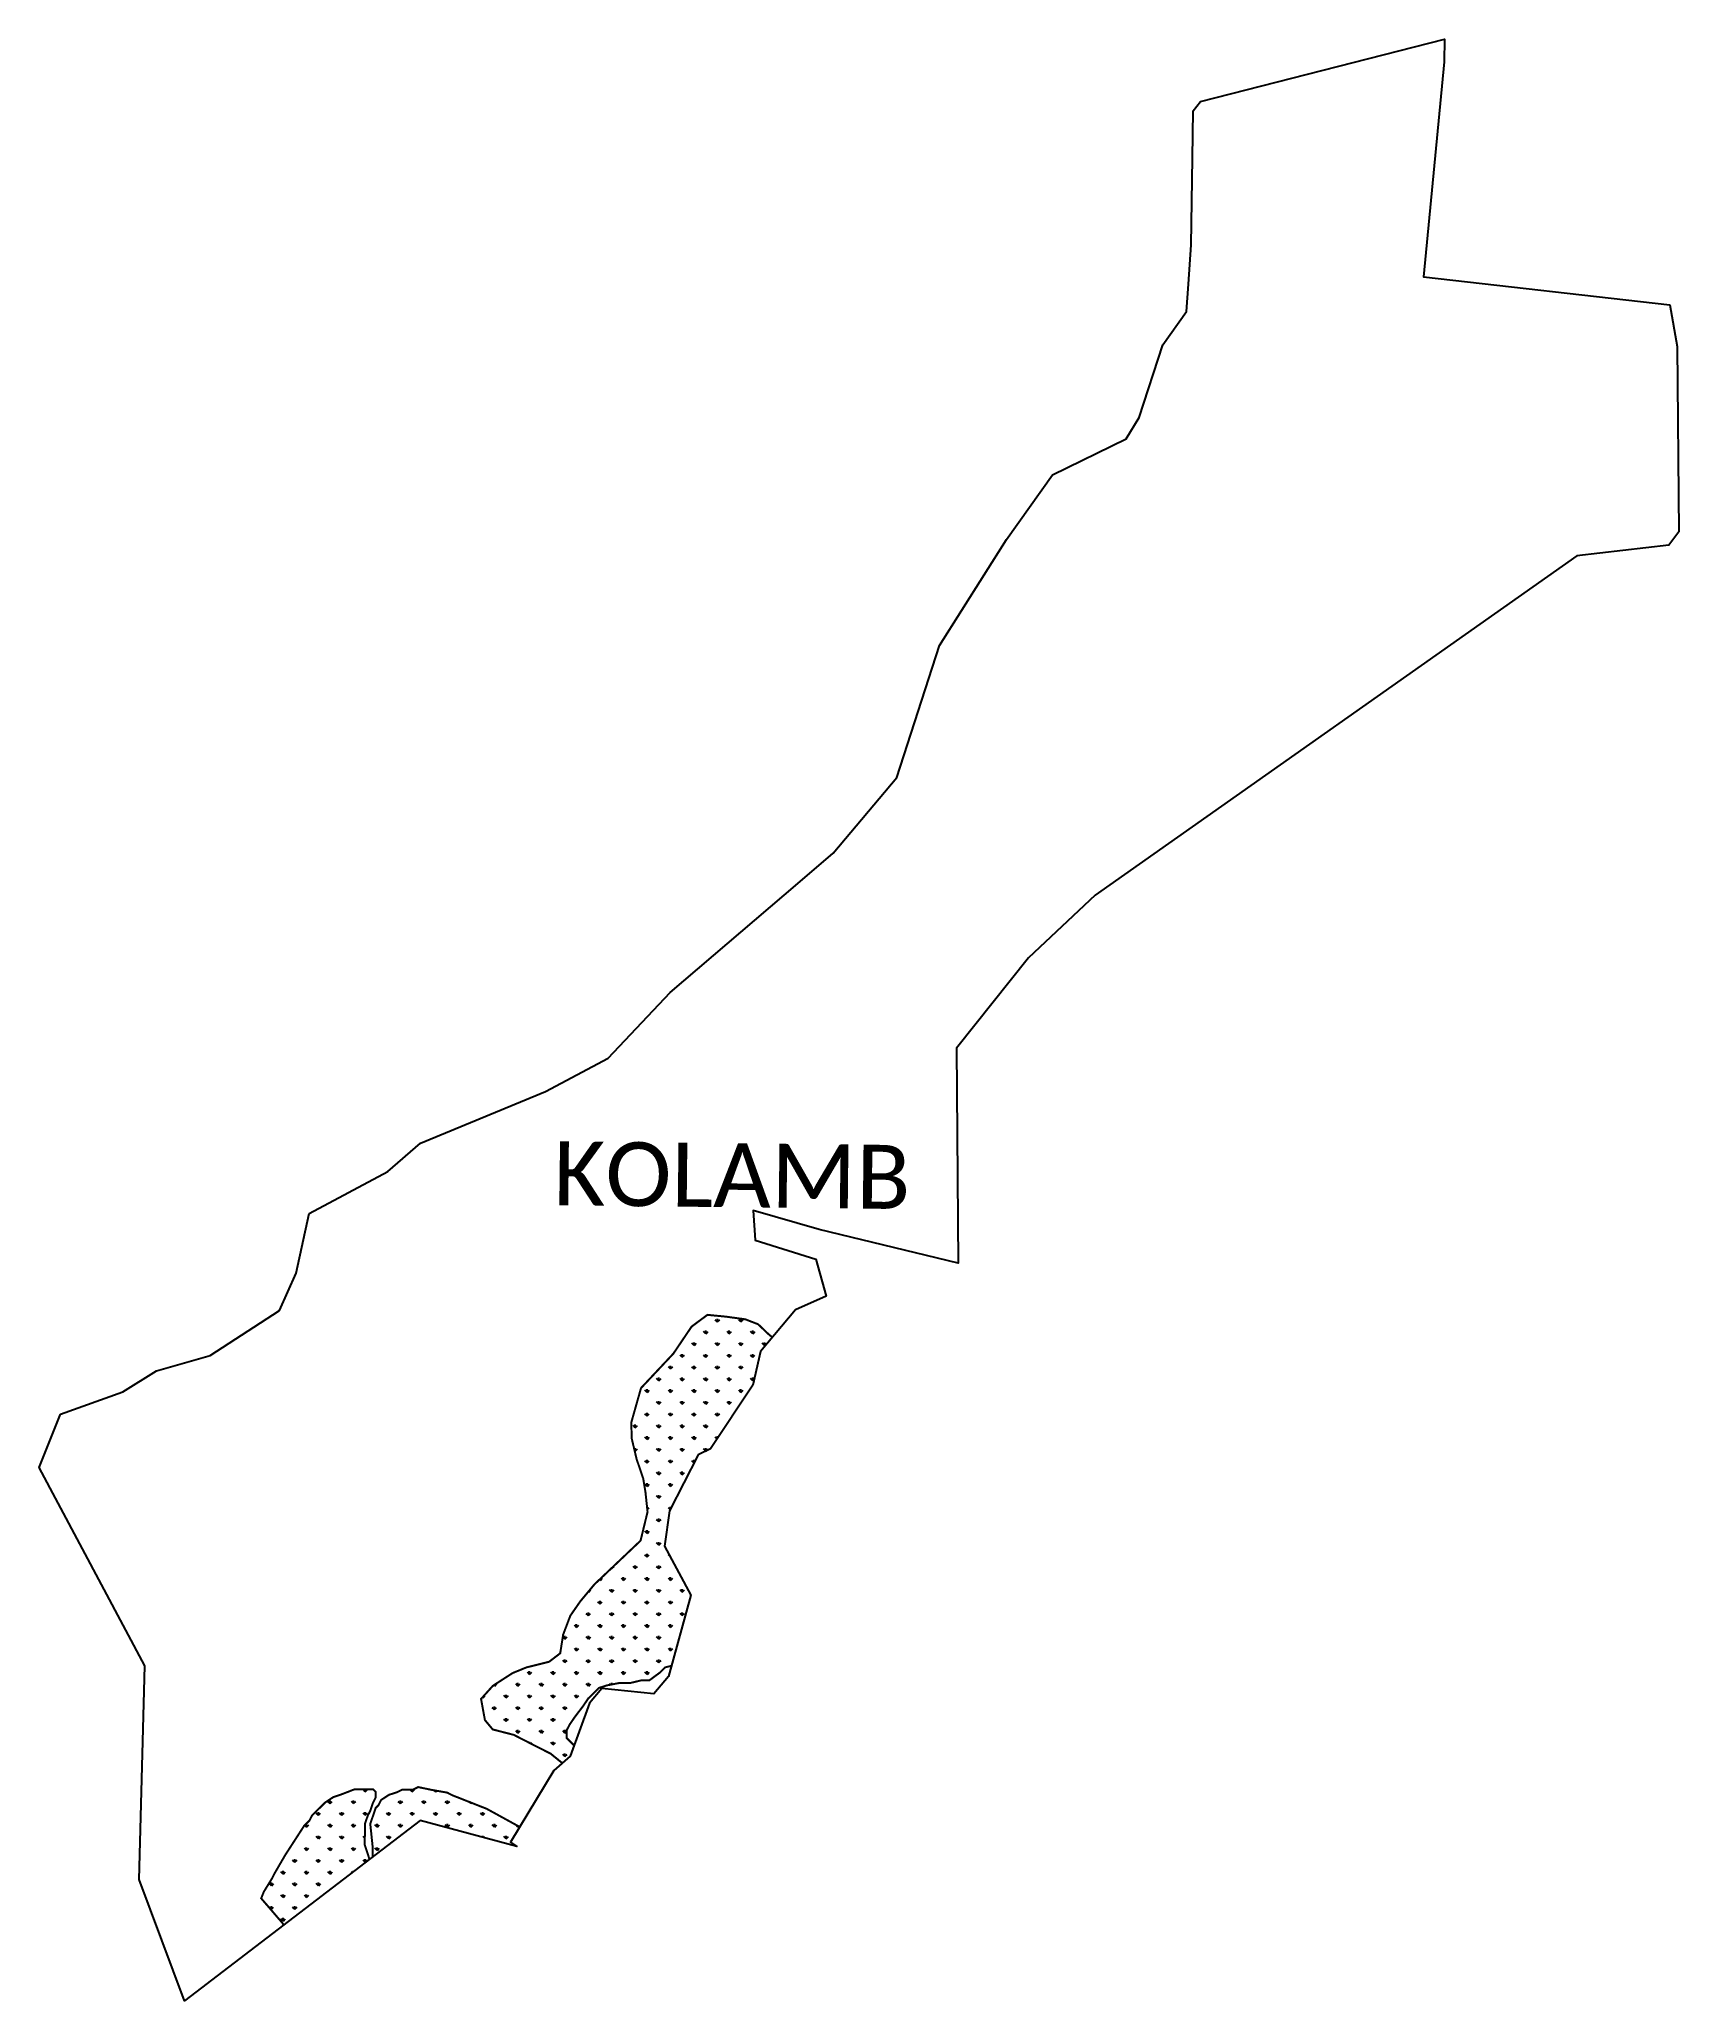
# Model space of a CAD drawing. Header units: metres. Extents: x 335632 to 338140, y 1777430 to 1780429.
import ezdxf

# ---------------------------------------------------------------- set-up
doc = ezdxf.new("R2010")
doc.units = ezdxf.units.M
doc.layers.add('MANGROOVES', color=112, linetype='Continuous')
doc.layers.add('VILLAGE NAME', color=250, linetype='Continuous')

msp = doc.modelspace()

# ---------------------------------------------------------------- hatches: boundary and pattern name
at = {"layer": 'MANGROOVES'}
h = msp.add_hatch(dxfattribs=at)
h.set_pattern_fill('GRASS', color=256)
h.paths.add_polyline_path([(336629, 1778050.1), (336588.6, 1778125.3), (336596.2, 1778179), (336640.1, 1778264.9), (336659.3, 1778273.8), (336724, 1778371.5), (336735.6, 1778422.7), (336753.8, 1778444.3), (336746.8, 1778450.2), (336732, 1778464.4), (336712.3, 1778472), (336682.9, 1778476), (336654.4, 1778478.8), (336630.2, 1778460.8), (336602.3, 1778419.5), (336552.8, 1778366.8), (336538.1, 1778314.8), (336538.4, 1778290.5), (336546.1, 1778258.1), (336556.2, 1778228.5), (336559.7, 1778207), (336562.8, 1778177.4), (336552.1, 1778133.5), (336527.1, 1778109.8), (336481.6, 1778066.7), (336459.9, 1778040.7), (336444.7, 1778018.8), (336433.7, 1777989.9), (336429.2, 1777961.3), (336412.2, 1777948.3), (336377.5, 1777939.7), (336356.3, 1777931), (336326.2, 1777911.6), (336308.1, 1777891.5), (336314, 1777859.2), (336326, 1777844.8), (336358.3, 1777836.5), (336390.5, 1777820), (336414.7, 1777807.7), (336432.3, 1777793.4), (336444.3, 1777803.8), (336450.4, 1777820.4), (336443.2, 1777827.7), (336439.2, 1777831.7), (336439.3, 1777839.8), (336439.3, 1777843.9), (336443.4, 1777852), (336451.6, 1777864), (336463.9, 1777880.1), (336472.1, 1777892.2), (336480.3, 1777900.2), (336488.4, 1777908.3), (336500.6, 1777912.2), (336520.9, 1777916.1), (336537, 1777916), (336553.3, 1777919.9), (336565.4, 1777919.8), (336581.7, 1777931.8), (336589.9, 1777939.8), (336599.2, 1777942.1)])
h = msp.add_hatch(dxfattribs=at)
h.set_pattern_fill('GRASS', color=256)
h.paths.add_polyline_path([(336137.3, 1777646.5), (336134.2, 1777656.1), (336130.2, 1777668.3), (336130.3, 1777680.4), (336130.5, 1777700.7), (336134.7, 1777712.8), (336138.8, 1777720.8), (336142.9, 1777733), (336147, 1777741), (336147.1, 1777745.1), (336147.1, 1777749.1), (336143.1, 1777753.2), (336135, 1777753.3), (336122.8, 1777753.4), (336114.8, 1777753.4), (336094.4, 1777745.5), (336082.3, 1777741.5), (336070.1, 1777733.5), (336057.8, 1777721.5), (336049.7, 1777713.5), (336045.5, 1777705.4), (336041.5, 1777701.4), (336037.4, 1777697.4), (336008.7, 1777653.1), (335992.3, 1777624.9), (335988.2, 1777616.8), (335975.8, 1777596.7), (335971.7, 1777586.6), (336004.4, 1777548.6), (336005.9, 1777545.9)])
h = msp.add_hatch(dxfattribs=at)
h.set_pattern_fill('GRASS', color=256)
h.paths.add_polyline_path([(336264.4, 1777744.1), (336256.4, 1777748.2), (336232.1, 1777752.5), (336211.9, 1777756.7), (336203.8, 1777752.7), (336199.8, 1777752.7), (336187.6, 1777752.8), (336179.5, 1777748.8), (336167.3, 1777744.9), (336155.1, 1777736.9), (336151, 1777728.8), (336146.9, 1777724.8), (336142.8, 1777712.7), (336138.6, 1777700.6), (336142.4, 1777664.1), (336142.3, 1777656), (336142.4, 1777650.4), (336214.7, 1777705.8), (336362.9, 1777666.1), (336352.9, 1777672.7), (336367, 1777695.9), (336316.9, 1777723.4)])

# ---------------------------------------------------------------- linework, layer by layer
at = {"color": 3}
msp.add_lwpolyline([(335664.6, 1778327), (335759.9, 1778361.3), (335811.6, 1778393.1), (335893.6, 1778416.6), (335999.6, 1778485.6), (336025.5, 1778542.3), (336045.2, 1778633.6), (336165.4, 1778697.8), (336215.6, 1778741.2), (336406.9, 1778820.5), (336502.5, 1778871.1), (336597.4, 1778971.5), (336792.9, 1779138.5), (336846.9, 1779184.6), (336944.2, 1779300.6), (337009.5, 1779502.1), (337112.1, 1779664.3), (337182.4, 1779763.4), (337294.8, 1779818.1), (337314.8, 1779850.7), (337351, 1779962.1), (337387.5, 1780013.1), (337390.2, 1780055), (337394.2, 1780114.8), (337396.4, 1780247.6), (337397.6, 1780319.7), (337408.9, 1780334.2), (337781.9, 1780429.3), (337781.6, 1780394.9), (337749.8, 1780065.9), (338126.7, 1780023), (338137.7, 1779959.3), (338140.4, 1779676.3), (338125, 1779655.5), (337984.3, 1779639.3), (337247.7, 1779120.4), (337145.7, 1779024.9), (337035.6, 1778886.5), (337038, 1778557.8), (336825.6, 1778609.2), (336724.3, 1778638.1), (336727.6, 1778593.2), (336820.4, 1778564), (336835.9, 1778507.5), (336789, 1778486.3), (336735.6, 1778422.7), (336724, 1778371.5), (336659.3, 1778273.8), (336640.1, 1778264.9), (336596.2, 1778179), (336588.6, 1778125.3), (336629, 1778050.1), (336594.7, 1777925.7), (336572.4, 1777899.3), (336492.7, 1777907.6), (336474, 1777885.1), (336444.3, 1777803.8), (336419.3, 1777782.3), (336352.9, 1777672.7), (336362.9, 1777666.1), (336214.7, 1777705.8), (335854.5, 1777430), (335785, 1777615.2), (335793.8, 1777942.3), (335632.1, 1778245.4), (335664.6, 1778327)], dxfattribs=at)
at = {"layer": 'MANGROOVES', "const_width": 3.04, "flags": 128}
for points in [[(336753.8, 1778444.3), (336746.8, 1778450.2), (336732, 1778464.4), (336712.3, 1778472), (336682.9, 1778476), (336654.4, 1778478.8), (336630.2, 1778460.8), (336602.3, 1778419.5), (336552.8, 1778366.8), (336538.1, 1778314.8), (336538.4, 1778290.5), (336546.1, 1778258.1), (336556.2, 1778228.5), (336559.7, 1778207), (336562.8, 1778177.4), (336552.1, 1778133.5), (336527.1, 1778109.8), (336481.6, 1778066.7), (336459.9, 1778040.7), (336444.7, 1778018.8), (336433.7, 1777989.9), (336429.2, 1777961.3), (336412.2, 1777948.3), (336377.5, 1777939.7), (336356.3, 1777931), (336326.2, 1777911.6), (336308.1, 1777891.5), (336314, 1777859.2), (336326, 1777844.8), (336358.3, 1777836.5), (336390.5, 1777820), (336414.7, 1777807.7), (336432.3, 1777793.4)], [(336450.4, 1777820.4), (336443.2, 1777827.7), (336439.2, 1777831.7), (336439.3, 1777839.8), (336439.3, 1777843.9), (336443.4, 1777852), (336451.6, 1777864), (336463.9, 1777880.1), (336472.1, 1777892.2), (336480.3, 1777900.2), (336488.4, 1777908.3), (336500.6, 1777912.2), (336520.9, 1777916.1), (336537, 1777916), (336553.3, 1777919.9), (336565.4, 1777919.8), (336581.7, 1777931.8), (336589.9, 1777939.8), (336599.2, 1777942.1)], [(336137.3, 1777646.5), (336134.2, 1777656.1), (336130.2, 1777668.3), (336130.3, 1777680.4), (336130.5, 1777700.7), (336134.7, 1777712.8), (336138.8, 1777720.8), (336142.9, 1777733), (336147, 1777741), (336147.1, 1777745.1), (336147.1, 1777749.1), (336143.1, 1777753.2), (336135, 1777753.3), (336122.8, 1777753.4), (336114.8, 1777753.4), (336094.4, 1777745.5), (336082.3, 1777741.5), (336070.1, 1777733.5), (336057.8, 1777721.5), (336049.7, 1777713.5), (336045.5, 1777705.4), (336041.5, 1777701.4), (336037.4, 1777697.4), (336008.7, 1777653.1), (335992.3, 1777624.9), (335988.2, 1777616.8), (335975.8, 1777596.7), (335971.7, 1777586.6), (336004.4, 1777548.6), (336005.9, 1777545.9)], [(336367, 1777695.9), (336316.9, 1777723.4), (336264.4, 1777744.1), (336256.4, 1777748.2), (336232.1, 1777752.5), (336211.9, 1777756.7), (336203.8, 1777752.7), (336199.8, 1777752.7), (336187.6, 1777752.8), (336179.5, 1777748.8), (336167.3, 1777744.9), (336155.1, 1777736.9), (336151, 1777728.8), (336146.9, 1777724.8), (336142.8, 1777712.7), (336138.6, 1777700.6), (336142.4, 1777664.1), (336142.3, 1777656), (336142.4, 1777650.4)]]:
    msp.add_lwpolyline(points, dxfattribs=at)

# ---------------------------------------------------------------- texts
at = {"layer": 'VILLAGE NAME', "insert": (336419.7, 1778744.2), "char_height": 97.83, "attachment_point": 1, "rotation": 359.3742}
msp.add_mtext_dynamic_manual_height_columns('{\\fCalibri|b0|i0|c0|p34;KOLAMB}', width=965.367, gutter_width=489.2, heights=[0], dxfattribs=at)

doc.saveas('drawing.dxf')
